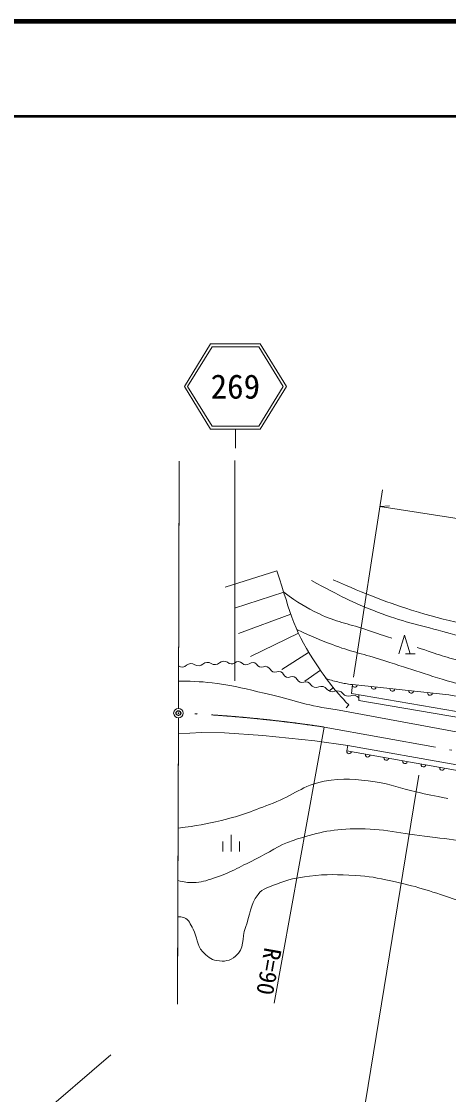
# Model space of a CAD drawing. Units: millimetres, scale not verified. Extents: x 40000 to 680000, y 20000 to 380000.
# Drawn here: x 457919 to 503121, y 266564 to 380000 of the extents above; entities that cross this region are included whole.
import ezdxf
from ezdxf.enums import TextEntityAlignment as Align

# ---------------------------------------------------------------- set-up
doc = ezdxf.new("R2010")
doc.units = ezdxf.units.MM
doc.header["$LTSCALE"] = 1000
doc.header["$PDMODE"] = 32
doc.header["$PDSIZE"] = 500
doc.linetypes.add('LONG_DASHED_DOTTED', pattern=[15.25, 12, -1.5, 0.25, -1.5])
for name, color, linetype, lineweight in [('M-BGD', 7, 'Continuous', 13), ('M-BMK', 2, 'LONG_DASHED_DOTTED', 13), ('M-STR-HTXT', 7, 'Continuous', 13), ('M-STR-STRC', 7, 'Continuous', 13), ('M-TTL', 2, 'Continuous', 140), ('M-TTL-LINE', 7, 'Continuous', 50)]:
    doc.layers.add(name, color=color, linetype=linetype, lineweight=lineweight)
doc.layers.add('M-OTRS', color=6, linetype='Continuous')
doc.styles.add('ＭＳ ゴシック', font='')
doc.styles.get('ＭＳ ゴシック').set_extended_font_data('MS Gothic')

msp = doc.modelspace()

# ---------------------------------------------------------------- linework, layer by layer
at = {"layer": 'M-BGD'}
for p, q in [((474597, 333533), (474528, 307387)), ((497870, 313142), (498470, 315142)), ((498470, 315142), (499070, 313142)), ((498570, 313142), (499570, 313142)), ((492951, 309896), (492849, 308965)), ((493614, 308226), (493611, 308835)), ((474525, 306387), (474448, 277260)), ((492347, 302883), (492452, 303474)), ((480107, 292262), (480107, 294012)), ((479232, 292262), (479232, 293312)), ((480982, 292262), (480982, 293312))]:
    msp.add_line(p, q, dxfattribs=at)
at = {"layer": 'M-BGD', "lineweight": 18}
for p, q in [((484939, 321936), (479464, 320190)), ((485671, 319656), (480453, 317992)), ((486435, 317335), (480887, 315299)), ((487240, 315319), (482163, 312853)), ((488312, 313301), (485477, 311506)), ((489558, 311412), (487921, 310263)), ((490915, 309576), (490486, 309210)), ((492559, 307746), (492277, 307459))]:
    msp.add_line(p, q, dxfattribs=at)
at = {"layer": 'M-BGD'}
for points in [[(492951, 309896), (503155, 308802), (546095, 300907), (549996, 299110), (556536, 298142), (557410, 297395), (568796, 295455), (573529, 295886)], [(492849, 308965), (511352, 305804), (529709, 302240)], [(493614, 308226), (511241, 305214), (529586, 301623)], [(491171, 307256), (538978, 298409), (549484, 296192), (552759, 297221)], [(474521, 304704), (476987, 304853), (479417, 304806), (483481, 304526), (488971, 303965), (492452, 303474)], [(492347, 302883), (503872, 300839), (523079, 297245), (540855, 293713), (557663, 290187), (562580, 289354), (567304, 288719), (572838, 288274)], [(492347, 302883), (503872, 300839), (523079, 297245)], [(492452, 303474), (503979, 301429), (523193, 297835), (540975, 294300), (557775, 290777), (562670, 289948), (567369, 289316), (572886, 288872)]]:
    msp.add_lwpolyline(points, dxfattribs=at)
at = {"layer": 'M-BGD', "color": 2}
msp.add_circle((474526, 306887), 500, dxfattribs=at)
at = {"layer": 'M-BGD', "lineweight": 18}
for centre, radius, start, end in [((475877, 311419), 701, 56.06459, 132.42587), ((476660, 312583), 701, 236.06459, 312.42587), ((477606, 311548), 701, 56.06459, 132.42587), ((478389, 312711), 701, 236.06459, 312.42587), ((479335, 311676), 701, 56.06459, 132.42587), ((480138, 312653), 571, 223.8319, 308.83252), ((480854, 311764), 571, 43.8319, 128.83252), ((481678, 312554), 571, 223.8319, 308.83252), ((482394, 311665), 571, 43.8319, 128.83252), ((483310, 312311), 563, 206.41836, 292.03713), ((474931, 312454), 701, 236.06459, 312.42587), ((483733, 311267), 563, 26.41836, 112.03713), ((484741, 311768), 563, 206.41836, 292.03713), ((485164, 310724), 563, 26.41836, 112.03713), ((486172, 311225), 563, 206.41836, 292.03713), ((486595, 310181), 563, 26.41836, 112.03713), ((487603, 310682), 563, 206.41836, 292.03713), ((488026, 309638), 563, 26.41836, 112.03713), ((489105, 310321), 719, 216.93525, 292.30614), ((489651, 308991), 719, 36.93525, 112.30614), ((490800, 309855), 719, 216.93525, 292.30614), ((491346, 308524), 719, 36.93525, 112.30614), ((492495, 309388), 719, 216.93525, 292.30614), ((493041, 308058), 719, 36.93525, 112.30614)]:
    msp.add_arc(centre, radius, start, end, dxfattribs=at)
at = {"layer": 'M-BGD'}
for centre, start, end in [((493199, 309869), 173.8845, 353.8845), ((495188, 309656), 173.8845, 353.8845), ((497177, 309443), 173.8845, 353.8845), ((499165, 309230), 173.8845, 353.8845), ((501154, 309017), 173.8845, 353.8845), ((492593, 302840), 169.9408, 349.9408), ((494563, 302490), 169.9408, 349.9408), ((496532, 302141), 169.9408, 349.9408), ((498501, 301792), 169.9408, 349.9408), ((500470, 301443), 169.9408, 349.9408), ((502440, 301093), 169.9408, 349.9408)]:
    msp.add_arc(centre, 250, start, end, dxfattribs=at)
at = {"layer": 'M-BGD', "lineweight": 18}
for points, knots in [([(484939, 321936), (486474, 317261), (486812, 315387), (489242, 311868), (490417, 310168), (490914, 309463), (492559, 307746)], [0, 0, 0, 0, 1, 1, 1, 2, 2, 2, 2]), ([(490905, 320982), (494722, 319324), (495894, 318853), (499196, 317784), (503181, 316494), (505537, 316199), (509619, 315257), (516308, 313714), (518512, 313326), (526832, 311704)], [0, 0, 0, 0, 1, 1, 1, 2, 2, 2, 3, 3, 3, 3]), ([(474494, 294729), (476647, 295004), (477314, 295112), (479085, 295538), (481273, 296064), (482443, 296573), (484548, 297370), (486695, 298184), (487697, 299256), (489953, 299679), (492029, 300067), (493268, 299911), (495359, 299618), (497088, 299375), (497994, 298925), (499699, 298546), (501001, 298257), (501428, 298168), (503042, 297856)], [0, 0, 0, 0, 1, 1, 1, 2, 2, 2, 3, 3, 3, 4, 4, 4, 5, 5, 5, 6, 6, 6, 6])]:
    msp.add_open_spline(points, degree=3, knots=knots, dxfattribs=at)
at = {"layer": 'M-BGD'}
for points, knots in [([(488626, 320907), (491787, 319188), (492782, 318630), (495611, 317555), (498242, 316555), (499805, 316248), (502520, 315502), (506801, 314326), (509204, 313675), (513535, 312699), (517674, 311766), (520049, 311510), (524194, 310607), (526753, 310049), (528174, 309683), (530709, 309027), (533875, 308208), (535579, 307485), (538763, 306738), (541164, 306174), (541991, 306006), (544951, 305478)], [0, 0, 0, 0, 1, 1, 1, 2, 2, 2, 3, 3, 3, 4, 4, 4, 5, 5, 5, 6, 6, 6, 7, 7, 7, 7]), ([(485671, 319656), (487316, 318493), (487892, 318112), (489447, 317366), (491233, 316509), (492375, 316379), (494254, 315752), (495376, 315377), (495727, 315259), (497128, 314794)], [0, 0, 0, 0, 1, 1, 1, 2, 2, 2, 3, 3, 3, 3]), ([(487062, 315712), (488814, 314905), (489330, 314684), (490823, 314124), (492736, 313405), (493871, 313189), (495822, 312582), (498836, 311643), (500500, 311035), (503531, 310152), (505146, 309682), (506049, 309405), (507689, 309031), (508996, 308733), (509752, 308690), (511077, 308494), (512043, 308351), (512351, 308307), (513553, 308143)], [0, 0, 0, 0, 1, 1, 1, 2, 2, 2, 3, 3, 3, 4, 4, 4, 5, 5, 5, 6, 6, 6, 6]), ([(499791, 313836), (502136, 313034), (502829, 312770), (504837, 312317), (506356, 311975), (507224, 311865), (508761, 311617), (510417, 311349), (511360, 311293), (513013, 311009), (515571, 310571), (517010, 310341), (519531, 309724), (522292, 309049), (523804, 308538), (526539, 307762), (529581, 306899), (530538, 306619), (534318, 305519)], [0, 0, 0, 0, 1, 1, 1, 2, 2, 2, 3, 3, 3, 4, 4, 4, 5, 5, 5, 6, 6, 6, 6]), ([(474535, 310279), (476460, 310243), (477052, 310213), (478650, 310018), (480614, 309777), (481679, 309418), (483611, 308993), (486196, 308425), (487586, 307829), (490199, 307404), (490578, 307343), (490708, 307314), (491171, 307256)], [0, 0, 0, 0, 1, 1, 1, 2, 2, 2, 3, 3, 3, 4, 4, 4, 4]), ([(492951, 309896), (492309, 309981), (492119, 310010), (491595, 310127), (491003, 310259), (490798, 310330), (490103, 310558)], [0, 0, 0, 0, 1, 1, 1, 2, 2, 2, 2]), ([(474479, 289193), (475184, 289018), (475468, 288972), (476112, 288972), (476961, 288972), (477429, 289168), (478238, 289427), (480022, 290000), (480923, 290587), (482611, 291401), (484211, 292174), (484992, 292880), (486680, 293436), (489133, 294244), (490598, 294587), (493179, 294651), (496304, 294728), (498029, 294144), (501136, 293801), (504150, 293468), (505825, 293129), (508850, 292920), (511620, 292729), (513183, 292889), (515956, 292768), (518569, 292654), (520076, 292868), (522638, 292343), (524994, 291859), (526471, 291738), (528494, 290436), (530029, 289448), (530314, 288236), (531627, 286967), (533116, 285529), (533886, 284593), (535666, 283536), (537757, 282293), (539140, 281952), (541497, 281349), (543755, 280772), (545058, 280394), (547389, 280408), (549947, 280423), (551347, 280926), (553888, 281228), (555393, 281406), (556229, 281690), (557745, 281653), (559305, 281615), (560143, 281222), (561662, 280863), (563231, 280493), (564032, 279869), (565641, 279770), (566999, 279687), (567721, 280198), (569042, 280529), (569748, 280706), (570114, 280935), (570834, 281045), (571354, 281125), (571560, 281141), (572177, 281147)], [0, 0, 0, 0, 1, 1, 1, 2, 2, 2, 3, 3, 3, 4, 4, 4, 5, 5, 5, 6, 6, 6, 7, 7, 7, 8, 8, 8, 9, 9, 9, 10, 10, 10, 11, 11, 11, 12, 12, 12, 13, 13, 13, 14, 14, 14, 15, 15, 15, 16, 16, 16, 17, 17, 17, 18, 18, 18, 19, 19, 19, 20, 20, 20, 21, 21, 21, 21]), ([(474469, 285345), (474721, 285373), (474868, 285344), (475109, 285270), (475691, 285089), (475773, 284575), (476079, 284048), (476589, 283169), (476400, 282390), (477103, 281658), (477580, 281162), (477917, 280840), (478595, 280723), (479383, 280588), (479970, 280684), (480589, 281191), (481560, 281985), (481205, 283048), (481632, 284228), (482128, 285598), (482079, 286554), (482962, 287714), (483487, 288404), (484097, 288469), (484902, 288792), (486204, 289314), (486996, 289484), (488388, 289655), (490277, 289886), (491358, 289818), (493258, 289726), (494741, 289655), (495562, 289456), (497014, 289151), (499630, 288603), (501059, 288120), (503591, 287265), (505676, 286560), (506865, 286169), (508802, 285126), (510736, 284085), (511708, 283310), (513576, 282157), (514428, 281631), (514847, 281223), (515763, 280820), (516438, 280524), (516899, 280630), (517616, 280456), (518225, 280308), (518704, 280457), (519164, 280031), (519492, 279727), (519517, 279409), (519590, 278968), (519665, 278511), (519412, 278232), (519529, 277784), (519694, 277148), (520141, 276954), (520622, 276508), (521639, 275566), (522463, 275328), (523416, 274321), (523650, 274075), (523663, 273851), (523781, 273532), (524036, 272837), (523860, 272348), (524175, 271679), (524479, 271037), (524601, 270577), (525178, 270161), (525843, 269681), (526452, 270008), (527273, 270009), (529507, 270010), (530842, 269703), (532982, 270343), (534129, 270686), (534776, 270921), (535807, 271527), (537605, 272586), (538377, 273545), (540180, 274595), (541502, 275364), (542263, 275878), (543764, 276174), (545232, 276463), (546108, 276595), (547590, 276387), (548505, 276258), (549210, 276398), (549868, 275749), (550188, 275433), (550226, 275106), (550232, 274655), (550241, 274032), (550044, 273655), (549655, 273167), (549168, 272555), (548875, 272121), (548137, 271862), (546927, 271437), (546133, 271836), (544857, 271953), (543802, 272049), (543238, 272302), (542184, 272408), (541240, 272504), (540599, 272841), (539755, 272408), (539233, 272141), (538793, 271764), (538874, 271193), (538965, 270548), (539582, 270436), (540089, 270009), (540693, 269500), (541078, 269272), (541729, 268825), (542336, 268407), (542607, 268021), (543308, 267792), (543863, 267611), (544216, 267706), (544796, 267640), (545711, 267536), (546225, 267482), (547135, 267336), (547897, 267214), (548306, 266979), (549078, 266972), (549462, 266969), (549703, 266958), (550050, 267124), (550528, 267352), (550669, 267672), (551083, 268005), (551717, 268514), (552070, 268804), (552734, 269274), (553508, 269823), (553955, 270114), (554766, 270606), (555412, 270997), (556046, 270918), (556449, 271556), (556733, 272007), (556682, 272366), (556686, 272899), (556695, 274074), (556376, 274726), (556449, 275899), (556477, 276352), (556494, 276674), (556804, 277005), (557215, 277442), (557666, 277455), (558265, 277478), (559332, 277520), (559901, 277164), (560950, 276965), (562029, 276761), (562633, 276645), (563713, 276452), (566794, 275902), (567808, 275790), (571636, 275251)], [0, 0, 0, 0, 1, 1, 1, 2, 2, 2, 3, 3, 3, 4, 4, 4, 5, 5, 5, 6, 6, 6, 7, 7, 7, 8, 8, 8, 9, 9, 9, 10, 10, 10, 11, 11, 11, 12, 12, 12, 13, 13, 13, 14, 14, 14, 15, 15, 15, 16, 16, 16, 17, 17, 17, 18, 18, 18, 19, 19, 19, 20, 20, 20, 21, 21, 21, 22, 22, 22, 23, 23, 23, 24, 24, 24, 25, 25, 25, 26, 26, 26, 27, 27, 27, 28, 28, 28, 29, 29, 29, 30, 30, 30, 31, 31, 31, 32, 32, 32, 33, 33, 33, 34, 34, 34, 35, 35, 35, 36, 36, 36, 37, 37, 37, 38, 38, 38, 39, 39, 39, 40, 40, 40, 41, 41, 41, 42, 42, 42, 43, 43, 43, 44, 44, 44, 45, 45, 45, 46, 46, 46, 47, 47, 47, 48, 48, 48, 49, 49, 49, 50, 50, 50, 51, 51, 51, 52, 52, 52, 53, 53, 53, 54, 54, 54, 55, 55, 55, 56, 56, 56, 56])]:
    msp.add_open_spline(points, degree=3, knots=knots, dxfattribs=at)
msp.add_open_spline([(474535, 310279), (474535, 310279), (474535, 310279), (474535, 310279)], degree=3, dxfattribs=at)
msp.add_open_spline([(474535, 310279), (474535, 310279), (474535, 310279), (474535, 310279)], degree=3, dxfattribs=at)
msp.add_point((474526, 306887), dxfattribs=at)
at = {"layer": 'M-BMK'}
msp.add_line((489945, 305412), (556684, 293369), dxfattribs=at)
at = {"layer": 'M-BMK', "linetype": 'Continuous'}
msp.add_circle((474526, 306887), 500, dxfattribs=at)
at = {"layer": 'M-BMK'}
msp.add_arc((468501, 162630), 144383, 81.45871, 87.40976, dxfattribs=at)
at = {"layer": 'M-OTRS'}
msp.add_point((474526, 306887), dxfattribs=at)
at = {"layer": 'M-STR-HTXT'}
for p, q in [((474528, 307387), (474596, 333118)), ((493062, 310680), (496131, 330496)), ((495855, 328710), (496881, 328806)), ((495855, 328710), (575425, 316544)), ((474445, 276129), (474525, 306387)), ((489945, 305412), (484676, 276214)), ((499987, 300309), (493977, 263549)), ((467370, 270770), (447533, 253738))]:
    msp.add_line(p, q, dxfattribs=at)
at = {"layer": 'M-STR-STRC'}
for p, q in [((477922, 345909), (475158, 341409)), ((478090, 345609), (475510, 341409)), ((477922, 345909), (483194, 345909)), ((478090, 345609), (483026, 345609)), ((485606, 341409), (483026, 345609)), ((485958, 341409), (483194, 345909)), ((480406, 341486), (480558, 341409)), ((475158, 341409), (477922, 336909)), ((475510, 341409), (478090, 337209)), ((483026, 337209), (485606, 341409)), ((483194, 336909), (485958, 341409)), ((477922, 336909), (483194, 336909)), ((478090, 337209), (483026, 337209)), ((480558, 336909), (480558, 334909)), ((480502, 310292), (480502, 333577))]:
    msp.add_line(p, q, dxfattribs=at)
at = {"layer": 'M-TTL'}
msp.add_line((680000, 380000), (40000, 380000), dxfattribs=at)
at = {"layer": 'M-TTL-LINE'}
msp.add_line((40000, 370000), (680000, 370000), dxfattribs=at)

# ---------------------------------------------------------------- texts
at = {"layer": 'M-STR-HTXT', "style": 'ＭＳ ゴシック'}
msp.add_text('R=90', height=1833, rotation=259.771, dxfattribs=at).set_placement((485461, 281866), align=Align.TOP_LEFT)
at = {"layer": 'M-STR-STRC', "style": 'ＭＳ ゴシック'}
msp.add_text('269', height=2566, dxfattribs=at).set_placement((480558, 341409), align=Align.MIDDLE_CENTER)

doc.saveas('drawing.dxf')
